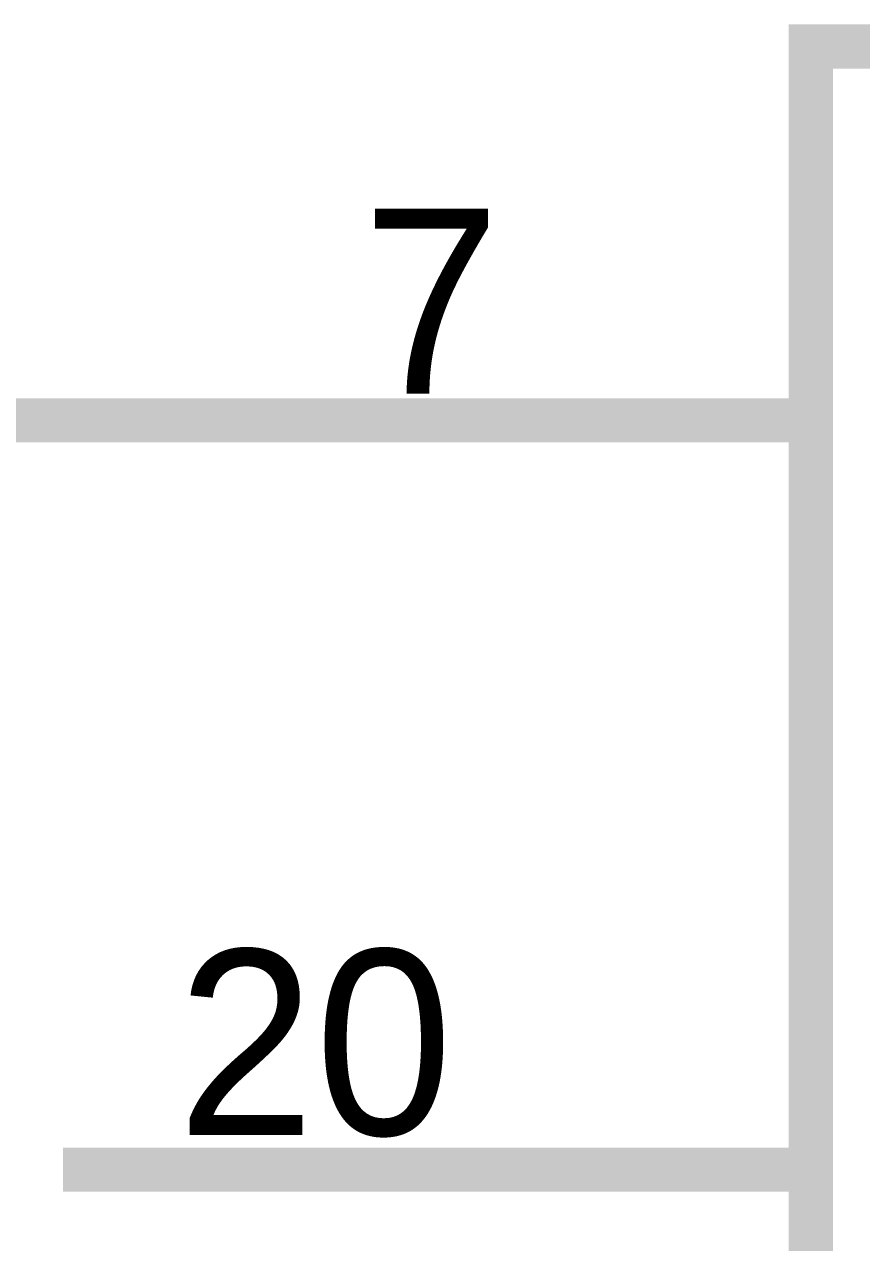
# Model space of a CAD drawing. Header units: inches. Extents: x 0 to 9.51, y -0.01 to 7.51.
# Drawn here: x 1.091 to 1.3147, y 5.7802 to 6.1058 of the extents above; entities that cross this region are included whole.
import ezdxf

# ---------------------------------------------------------------- set-up
doc = ezdxf.new("R2010")
doc.units = ezdxf.units.IN
doc.header["$MEASUREMENT"] = 0
doc.layers.add('Sheet', color=255, linetype='Continuous')

msp = doc.modelspace()

# ---------------------------------------------------------------- linework, layer by layer
at = {"layer": 'Sheet'}
for points in [[(1.30112, 6.09994, 0.0118, 0.0118, 0), (2.90067, 6.09994, 0.0118, 0.0118, 0), (2.90067, 3.49971, 0.0118, 0.0118, 0), (1.30112, 3.49971, 0.0118, 0.0118, 0), (1.30112, 6.09994, 0.0118, 0.0118, 0)], [(1.30112, 6.09994, 0.0039, 0.0039, 0), (1.30112, 3.49971, 0.0039, 0.0039, 0), (2.90067, 3.49971, 0.0039, 0.0039, 0), (2.90067, 6.09994, 0.0039, 0.0039, 0), (1.30112, 6.09994, 0.0039, 0.0039, 0), (1.30112, 6.09994, 0.0039, 0.0039, 0)]]:
    msp.add_lwpolyline(points, format="xyseb", close=True, dxfattribs=at)
for points in [[(1.10129, 5.59979, 0.0118, 0.0118, 0), (0.90101, 5.59979, 0.0118, 0.0118, 0), (0.90101, 6, 0.0118, 0.0118, 0), (1.10129, 6, 0.0118, 0.0118, 0)], [(1.30112, 6, 0.0118, 0.0118, 0), (1.10129, 6, 0.0118, 0.0118, 0)], [(1.30112, 5.79968, 0.0118, 0.0118, 0), (1.10129, 5.79968, 0.0118, 0.0118, 0)]]:
    msp.add_lwpolyline(points, format="xyseb", dxfattribs=at)

# ---------------------------------------------------------------- texts
for s, height, p in [('7', 0.04953, (1.18131, 6.00708)), ('20', 0.049528, (1.13179, 5.80896))]:
    msp.add_text(s, height=height, dxfattribs=at).set_placement(p)

doc.saveas('drawing.dxf')
